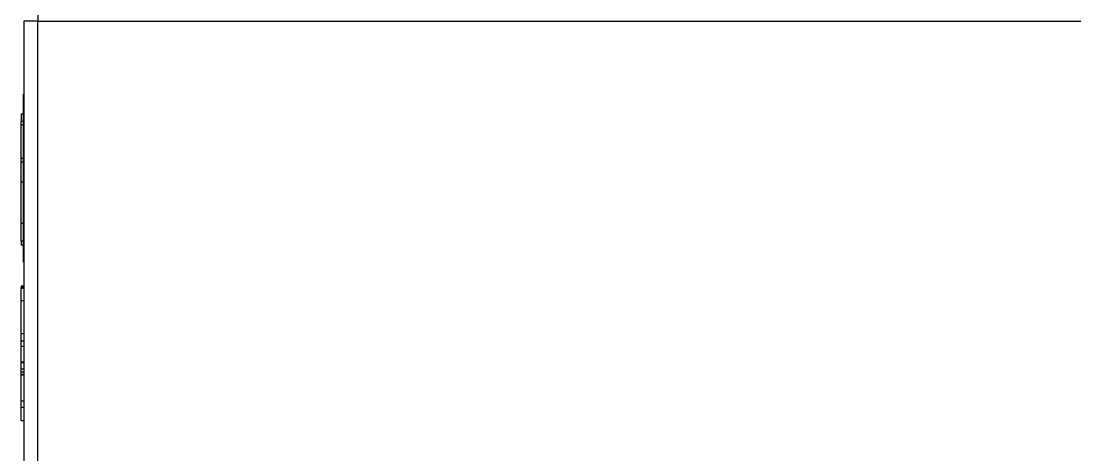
# Model space of a CAD drawing. Header units: millimetres. Extents: x -684 to 5961, y -1281 to 2539.
# Drawn here: x 2150.65 to 2180.77, y -293.83 to -281.43 of the extents above; entities that cross this region are included whole.
import ezdxf

# ---------------------------------------------------------------- set-up
doc = ezdxf.new("R2010")
doc.units = ezdxf.units.MM
doc.header["$LTSCALE"] = 5
doc.header["$MEASUREMENT"] = 0
doc.layers.add('圖框', color=7, linetype='CONTINUOUS')

msp = doc.modelspace()

# ---------------------------------------------------------------- linework, layer by layer
at = {"layer": '圖框'}
for p, q in [((2151.126, -279.736), (2151.126, -281.433)), ((2151.126, -281.433), (2150.726, -281.433)), ((2150.726, -281.433), (2150.726, -321.759)), ((2151.126, -321.759), (2151.126, -281.433)), ((2151.126, -281.433), (2204.726, -281.433)), ((2150.718, -288.319), (2150.718, -283.519)), ((2150.726, -283.519), (2150.718, -283.519)), ((2150.646, -284.09), (2150.646, -284.295)), ((2150.718, -284.09), (2150.646, -284.09)), ((2150.646, -284.295), (2150.718, -284.295)), ((2150.646, -284.411), (2150.646, -284.295)), ((2150.718, -284.411), (2150.646, -284.411)), ((2150.718, -285.362), (2150.646, -285.362)), ((2150.646, -285.467), (2150.646, -285.362)), ((2150.718, -285.467), (2150.646, -285.467)), ((2150.718, -286.035), (2150.646, -286.035)), ((2150.646, -287.22), (2150.646, -286.035)), ((2150.718, -287.22), (2150.646, -287.22)), ((2150.646, -287.72), (2150.646, -287.837)), ((2150.718, -287.72), (2150.646, -287.72)), ((2150.718, -287.837), (2150.646, -287.837)), ((2150.726, -288.319), (2150.718, -288.319)), ((2150.646, -289.004), (2150.646, -289.049)), ((2150.726, -289.004), (2150.646, -289.004)), ((2150.726, -289.049), (2150.646, -289.049)), ((2150.646, -289.07), (2150.646, -289.065)), ((2150.726, -289.065), (2150.646, -289.065)), ((2150.646, -289.423), (2150.646, -289.07)), ((2150.726, -289.07), (2150.646, -289.07)), ((2150.646, -290.366), (2150.646, -289.423)), ((2150.726, -289.423), (2150.646, -289.423)), ((2150.726, -290.366), (2150.646, -290.366)), ((2150.726, -290.576), (2150.646, -290.576)), ((2150.646, -291.174), (2150.646, -290.726)), ((2150.726, -290.726), (2150.646, -290.726)), ((2150.726, -291.174), (2150.646, -291.174)), ((2150.646, -291.195), (2150.646, -291.189)), ((2150.726, -291.189), (2150.646, -291.189)), ((2150.646, -291.376), (2150.646, -291.195)), ((2150.726, -291.195), (2150.646, -291.195)), ((2150.726, -291.376), (2150.646, -291.376)), ((2150.646, -291.527), (2150.646, -291.462)), ((2150.726, -291.462), (2150.646, -291.462)), ((2150.726, -291.527), (2150.646, -291.527)), ((2150.646, -292.297), (2150.646, -291.547)), ((2150.726, -291.547), (2150.646, -291.547)), ((2150.646, -292.475), (2150.646, -292.297)), ((2150.726, -292.297), (2150.646, -292.297)), ((2150.726, -292.475), (2150.646, -292.475)), ((2150.726, -292.851), (2150.646, -292.851))]:
    msp.add_line(p, q, dxfattribs=at)
for points, knots in [([(2150.646, -285.362), (2150.646, -285.251), (2150.646, -285.143), (2150.646, -284.923), (2150.646, -284.845), (2150.646, -284.689), (2150.646, -284.61), (2150.646, -284.478), (2150.646, -284.438), (2150.646, -284.411)], [-0.3340054, -0.3340054, -0.3340054, -0.3340054, -0.2958385, -0.2958385, -0.2496115, -0.2496115, -0.1401792, -0.1401792, 0, 0, 0, 0]), ([(2150.646, -286.035), (2150.646, -285.929), (2150.646, -285.824), (2150.646, -285.633), (2150.646, -285.548), (2150.646, -285.467)], [-0.08117076, -0.08117076, -0.08117076, -0.08117076, -0.04135982, -0.04135982, -0.00775171, -0.00775171, -0.00775171, -0.00775171]), ([(2150.646, -287.72), (2150.646, -287.704), (2150.646, -287.678), (2150.646, -287.508), (2150.646, -287.38), (2150.646, -287.22)], [-0.2126739, -0.2126739, -0.2126739, -0.2126739, -0.1081995, -0.1081995, 0, 0, 0, 0]), ([(2150.646, -289.065), (2150.646, -289.06), (2150.646, -289.056), (2150.646, -289.05), (2150.646, -289.049), (2150.646, -289.049)], [-0.01475641, -0.01475641, -0.01475641, -0.01475641, -0.0069555, -0.0069555, 0, 0, 0, 0]), ([(2150.646, -290.576), (2150.646, -290.552), (2150.646, -290.519), (2150.646, -290.454), (2150.646, -290.407), (2150.646, -290.366)], [-0.02575552, -0.02575552, -0.02575552, -0.02575552, -0.01610937, -0.01610937, 0, 0, 0, 0]), ([(2150.646, -290.726), (2150.646, -290.726), (2150.646, -290.725), (2150.646, -290.721), (2150.646, -290.717), (2150.646, -290.703), (2150.646, -290.69), (2150.646, -290.65), (2150.646, -290.614), (2150.646, -290.576)], [-0.03001596, -0.03001596, -0.03001596, -0.03001596, -0.02645705, -0.02645705, -0.02306979, -0.02306979, -0.015561, -0.015561, 0, 0, 0, 0]), ([(2150.646, -291.189), (2150.646, -291.184), (2150.646, -291.18), (2150.646, -291.175), (2150.646, -291.174), (2150.646, -291.174)], [-0.01475641, -0.01475641, -0.01475641, -0.01475641, -0.0069555, -0.0069555, 0, 0, 0, 0]), ([(2150.646, -291.462), (2150.646, -291.443), (2150.646, -291.421), (2150.646, -291.393), (2150.646, -291.384), (2150.646, -291.376)], [-0.02879067, -0.02879067, -0.02879067, -0.02879067, -0.01974369, -0.01974369, -0.01576782, -0.01576782, -0.01576782, -0.01576782]), ([(2150.646, -291.547), (2150.646, -291.546), (2150.646, -291.545), (2150.646, -291.532), (2150.646, -291.529), (2150.646, -291.527)], [-0.01254181, -0.01254181, -0.01254181, -0.01254181, -0.01154347, -0.01154347, 0, 0, 0, 0]), ([(2150.646, -292.851), (2150.646, -292.85), (2150.646, -292.848), (2150.646, -292.834), (2150.646, -292.825), (2150.646, -292.796), (2150.646, -292.772), (2150.646, -292.713), (2150.646, -292.681), (2150.646, -292.594), (2150.646, -292.539), (2150.646, -292.475)], [-0.2044883, -0.2044883, -0.2044883, -0.2044883, -0.1592874, -0.1592874, -0.117895, -0.117895, -0.0732486, -0.0732486, -0.0438756, -0.0438756, -0.0168053, -0.0168053, -0.0168053, -0.0168053])]:
    msp.add_open_spline(points, degree=3, knots=knots, dxfattribs=at)

doc.saveas('drawing.dxf')
